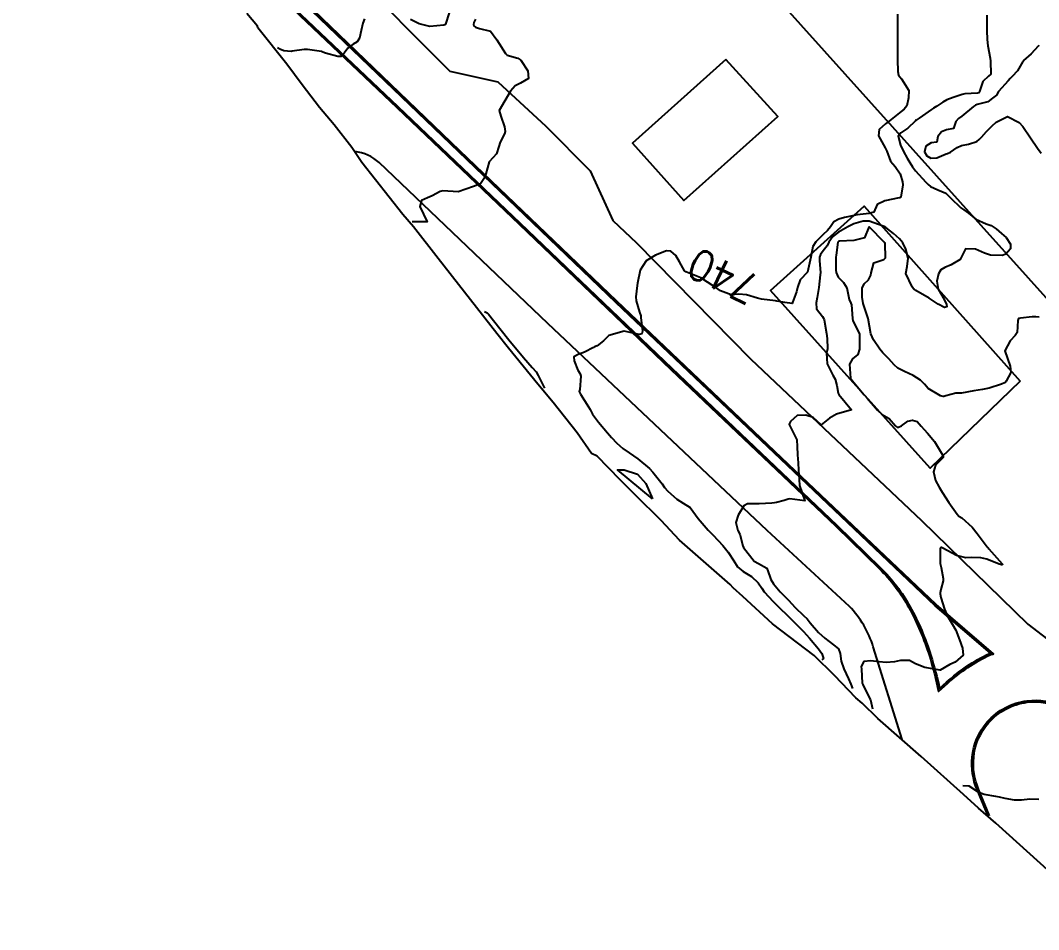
# Model space of a CAD drawing. Header units: metres. Extents: x 307586 to 320046, y 7427249 to 7434250.
# Drawn here: x 314323 to 314456.7, y 7431970.9 to 7432090.3 of the extents above; entities that cross this region are included whole.
import ezdxf
from ezdxf.enums import TextEntityAlignment as Align

# ---------------------------------------------------------------- set-up
doc = ezdxf.new("R2010")
doc.units = ezdxf.units.M
doc.header["$MEASUREMENT"] = 0
for name, color, linetype in [('Area', 45, 'Continuous'), ('Area Verde e Lazer', 45, 'Continuous'), ('Cotas', 45, 'Continuous'), ('Curvas de Nivel 1m', 11, 'Continuous'), ('Curvas de Nivel 5m', 15, 'Continuous'), ('Edificações', 30, 'Continuous'), ('Vias Primárias', 230, 'Continuous')]:
    doc.layers.add(name, color=color, linetype=linetype)
doc.styles.add('Style-STANDARD', font='STANDARD.shx')

msp = doc.modelspace()

# ---------------------------------------------------------------- linework, layer by layer
at = {"layer": 'Area'}
msp.add_polyline3d([(314458.34, 7431978.38, 736.34), (314451.1, 7431984.93, 737.06), (314448.86, 7431986.9, 737.17), (314446.88, 7431988.68, 737.22), (314441.33, 7431993.66, 737.52), (314435.63, 7431998.65, 747.86), (314433.55, 7432000.67, 737.84), (314432.74, 7432001.38, 747.3), (314429.93, 7432004.3, 738), (314427.27, 7432006.9, 738.25), (314421.82, 7432011.05, 739.69), (314417.9, 7432014.67, 739.84), (314416.63, 7432015.79, 741.35), (314416.23, 7432016.24, 739.17), (314409.61, 7432022.06, 740.5), (314407.19, 7432024.64, 741.86), (314403.82, 7432027.96, 741.56), (314401.79, 7432029.96, 739.61), (314398.76, 7432033.07, 739.78), (314398.03, 7432033.44, 739.79), (314396.14, 7432036.13, 739.86), (314393.01, 7432040.1, 739.99), (314390.98, 7432042.52, 740.14), (314387.15, 7432047.24, 740.37), (314385.6, 7432049.19, 740.4), (314377.89, 7432059.02, 740.75), (314374.68, 7432063.19, 740.95), (314373.26, 7432064.79, 741.01), (314367.9, 7432071.63, 741.42), (314366.57, 7432073.59, 741.42), (314364.27, 7432076.56, 741.54), (314362.34, 7432078.85, 741.67), (314360.03, 7432081.82, 741.88), (314358.03, 7432084.51, 742.02), (314354.24, 7432089.28, 742.28), (314354.18, 7432089.49, 742.33), (314352.8, 7432091.16, 742.43)], dxfattribs=at)
at = {"layer": 'Area Verde e Lazer'}
for points, elevation in [([(314337.1, 7432112.63), (314353.09, 7432097.53), (314372.6, 7432078.97), (314388.66, 7432063.65), (314408.57, 7432044.62), (314430.26, 7432024.02), (314435.97, 7432018.44, -0.073566), (314439.86, 7432013.32, -0.050413), (314442.59, 7432006.92, -0.021561), (314443.74, 7432002.57), (314444.65, 7432003.4, -0.0743), (314450.27, 7432007.17, -0.021387), (314450.41, 7432007.23), (314443.15, 7432013.45), (314424.64, 7432031.01), (314401.22, 7432053.26), (314380.6, 7432073), (314360.25, 7432092.54), (314340.3, 7432111.52), (314334.45, 7432116.79)], 743.44), ([(314337.1, 7432112.63), (314353.09, 7432097.53), (314372.6, 7432078.97), (314388.66, 7432063.65), (314408.57, 7432044.62), (314430.26, 7432024.02), (314435.97, 7432018.44, -0.073566), (314439.86, 7432013.32, -0.050413), (314442.59, 7432006.92, -0.021561), (314443.74, 7432002.57), (314444.65, 7432003.4, -0.0743), (314450.27, 7432007.17, -0.021387), (314450.41, 7432007.23), (314443.15, 7432013.45), (314424.64, 7432031.01), (314401.22, 7432053.26), (314380.6, 7432073), (314360.25, 7432092.54), (314340.3, 7432111.52), (314334.45, 7432116.79)], 743.44), ([(314450.29, 7431985.89), (314448.84, 7431989.39, -0.121748), (314448.21, 7431993.54, -0.158504), (314450.15, 7431998.07, -0.183166), (314455.25, 7432000.77, -0.152263), (314459.83, 7431999.95), (314470.2, 7431993.97), (314475.75, 7431990.81, -0.186311), (314479.07, 7431986.73, -0.180719), (314478.69, 7431977.66, -0.135505), (314474.63, 7431972.52, -0.208885), (314469.05, 7431971.27, -0.008384), (314465.97, 7431971.92, -0.008384)], 737.11), ([(314450.29, 7431985.89), (314448.84, 7431989.39, -0.121748), (314448.21, 7431993.54, -0.158504), (314450.15, 7431998.07, -0.183166), (314455.25, 7432000.77, -0.152263), (314459.83, 7431999.95), (314470.2, 7431993.97), (314475.75, 7431990.81, -0.186311), (314479.07, 7431986.73, -0.180719), (314478.69, 7431977.66, -0.135505), (314474.63, 7431972.52, -0.208885), (314469.05, 7431971.27, -0.008384), (314465.97, 7431971.92, -0.008384)], 737.11)]:
    msp.add_lwpolyline(points, format="xyb", dxfattribs=dict(at, elevation=elevation))
at = {"layer": 'Curvas de Nivel 1m', "flags": 128}
for points, elevation in [([(314379.36, 7432091.24), (314378.88, 7432089.79), (314378.86, 7432089.72), (314378.79, 7432089.67), (314378.65, 7432089.65), (314376.79, 7432089.47), (314375.39, 7432089.83), (314374.8, 7432090.13), (314374.27, 7432090.37)], 742), ([(314449.93, 7432090.94), (314449.95, 7432089.8), (314449.96, 7432088.94), (314449.98, 7432087.74), (314450.07, 7432086.94), (314450.39, 7432085.3), (314450.43, 7432084.93), (314450.45, 7432083.21), (314450.17, 7432082.94), (314449.43, 7432082.23), (314448.99, 7432080.95), (314448.89, 7432080.75), (314448.7, 7432080.7), (314447.04, 7432080.63), (314446.7, 7432080.56), (314445.52, 7432080.16), (314444.69, 7432079.83), (314444.16, 7432079.52), (314443.37, 7432079.01), (314442.95, 7432078.74), (314442.67, 7432078.55), (314441.07, 7432077.45), (314440.65, 7432077.15), (314440.59, 7432077.11), (314440.53, 7432077.05), (314439.57, 7432076.14), (314438.64, 7432075.49), (314438.31, 7432075.07), (314438.62, 7432073.91), (314439, 7432073.07), (314439.49, 7432072.17), (314440.19, 7432071.05), (314440.58, 7432070.52), (314441.93, 7432069.03), (314442.23, 7432068.71), (314442.55, 7432068.46), (314443.52, 7432068.04), (314444.54, 7432067.57), (314445.19, 7432066.99), (314446.52, 7432065.67), (314446.93, 7432065.39), (314447.51, 7432064.96), (314448.5, 7432064.16), (314449.86, 7432063.57), (314450.49, 7432063.36), (314451.18, 7432062.92), (314451.87, 7432062.3), (314452.47, 7432061.75), (314453.05, 7432060.89), (314453.05, 7432060.3), (314452.44, 7432059.6), (314451.93, 7432059.42), (314450.44, 7432059.47), (314449.65, 7432059.73), (314448.45, 7432060.23), (314447.14, 7432060.28), (314446.49, 7432058.98), (314446.43, 7432058.87), (314445.25, 7432058.17), (314444.42, 7432057.82), (314443.91, 7432057.51), (314443.6, 7432057.01), (314443.39, 7432056.02), (314443.57, 7432055.01), (314444.37, 7432053.55), (314444.65, 7432053), (314444.69, 7432052.66), (314444.36, 7432052.58), (314443.54, 7432053.01), (314442.37, 7432053.79), (314440.61, 7432054.83), (314440.39, 7432054.98), (314440.33, 7432055.05), (314440.14, 7432055.31), (314439.29, 7432057.06), (314439.5, 7432057.98), (314439.59, 7432059.06), (314439.29, 7432060.22), (314438.93, 7432061.07), (314438.47, 7432061.6), (314437.7, 7432062.31), (314436.68, 7432063.1), (314436.48, 7432063.2), (314436.33, 7432063.26), (314434.49, 7432063.9), (314433.71, 7432063.91), (314432.49, 7432063.55), (314432.2, 7432063.44), (314431.68, 7432063.15), (314430.48, 7432062.45), (314429.74, 7432061.91), (314429.21, 7432061.18), (314428.96, 7432060.68), (314428.45, 7432060.03), (314428.09, 7432059.54), (314427.99, 7432059.2), (314427.96, 7432058.73), (314428.08, 7432057.2), (314428.07, 7432056.86), (314427.89, 7432055.2), (314427.67, 7432053.9), (314427.52, 7432053.2), (314427.56, 7432052.41), (314428.35, 7432051.41), (314428.5, 7432051.19), (314428.57, 7432050.96), (314428.88, 7432049.18), (314428.99, 7432048.5), (314429.02, 7432047.18), (314428.9, 7432046.57), (314428.99, 7432045.18), (314429.73, 7432043.69), (314430.03, 7432043.17), (314430.23, 7432042.33), (314430.42, 7432041.36), (314430.5, 7432041.17), (314432.19, 7432039.14), (314430.19, 7432038.58), (314429.28, 7432038.08), (314428.17, 7432037.19), (314427.13, 7432038.15), (314426.19, 7432038.44), (314425.03, 7432038.39), (314424.18, 7432037.63), (314424.03, 7432037.38), (314424, 7432037.24), (314424.17, 7432036.86), (314424.98, 7432035.23), (314425.04, 7432034.33), (314425.07, 7432033.23), (314425.15, 7432032.19), (314425.23, 7432031.23), (314425.28, 7432030.03), (314425.36, 7432029.23), (314426.05, 7432027.22), (314424.06, 7432027.46), (314423.86, 7432027.43), (314423.35, 7432027.25), (314422.32, 7432026.99), (314422.05, 7432026.95), (314421.69, 7432026.91), (314420.05, 7432026.82), (314418.53, 7432026.82), (314418.05, 7432026.56), (314417.29, 7432025.32), (314416.99, 7432024.35), (314417.24, 7432023.32), (314417.5, 7432022.82), (314417.9, 7432021.31), (314417.98, 7432021.08), (314419.41, 7432019.3), (314419.95, 7432019), (314421.05, 7432018.37), (314421.46, 7432017.27), (314421.57, 7432016.9), (314421.92, 7432016.32), (314422.82, 7432015.25), (314423.9, 7432014.18), (314424.79, 7432013.23), (314425.87, 7432012.17), (314426.37, 7432011.71), (314426.74, 7432011.21), (314427.84, 7432009.94), (314428.67, 7432009.18), (314429.82, 7432008.33), (314430.47, 7432007.81), (314430.67, 7432007.16), (314430.81, 7432006.16), (314431.16, 7432005.15), (314431.77, 7432003.86), (314432.09, 7432003.14), (314432.31, 7432002.58)], 739), ([(314368.23, 7432090.49), (314368, 7432089.92), (314367.78, 7432088.93), (314367.58, 7432087.93), (314367.25, 7432087.45), (314366.76, 7432087.15), (314366.06, 7432086.64), (314365.56, 7432085.95), (314365.15, 7432085.54), (314364.74, 7432085.52), (314363.12, 7432085.98), (314362.74, 7432086.1), (314362.57, 7432086.16), (314360.75, 7432086.46), (314360.3, 7432086.46), (314358.75, 7432086.21), (314358.59, 7432086.19), (314357.64, 7432086.27), (314357.13, 7432086.49), (314356.8, 7432086.66)], 742), ([(314382.8, 7432090.43), (314382.57, 7432089.97), (314382.54, 7432089.74), (314382.6, 7432089.55), (314382.79, 7432089.37), (314383.33, 7432089.19), (314384.78, 7432088.85), (314385.62, 7432087.71), (314386.75, 7432085.9), (314386.98, 7432085.7), (314388.36, 7432085.29), (314388.74, 7432085.04), (314389.69, 7432083.66), (314389.75, 7432082.62), (314388.71, 7432082.01), (314388, 7432081.68), (314387.41, 7432080.97), (314386.67, 7432079.7), (314385.91, 7432078.46), (314386.14, 7432077.71), (314386.63, 7432076.28), (314386.71, 7432075.7), (314386.62, 7432075.39), (314386.05, 7432074.27), (314385.89, 7432073.71), (314385.55, 7432072.76), (314384.58, 7432071.72), (314384.17, 7432070.11), (314384.06, 7432069.72), (314383.46, 7432068.81), (314382.54, 7432068.47), (314380.53, 7432067.77), (314378.53, 7432067.88), (314378.15, 7432067.8), (314377.1, 7432067.24), (314376.52, 7432066.97), (314375.73, 7432066.61), (314375.51, 7432065.83), (314376.48, 7432063.82), (314374.48, 7432063.84)], 741), ([(314456.77, 7432087.02), (314456.73, 7432086.91), (314456.7, 7432086.86), (314455.77, 7432085.86), (314454.75, 7432084.98), (314454.71, 7432084.93), (314454.68, 7432084.88), (314453.97, 7432083.65), (314453.26, 7432082.89), (314453, 7432082.62), (314452.72, 7432082.34), (314451.47, 7432080.92), (314451.19, 7432080.43), (314450.69, 7432080.04), (314450.05, 7432079.57), (314448.68, 7432079.21), (314448.46, 7432079.16), (314448.17, 7432078.96), (314446.66, 7432077.68), (314446.24, 7432077.4), (314445.88, 7432076.99), (314445.56, 7432076.07), (314444.64, 7432075.88), (314444, 7432075.65), (314443.52, 7432075.01), (314443.36, 7432074.27), (314442.62, 7432074.19), (314441.91, 7432073.74), (314441.74, 7432073.03), (314442.07, 7432072.5), (314442.59, 7432072.19), (314443.37, 7432072.23), (314444.6, 7432072.74), (314444.79, 7432072.81), (314445.19, 7432072.99), (314446.03, 7432073.57), (314446.62, 7432073.86), (314447.54, 7432074.04), (314448.62, 7432074.35), (314448.95, 7432074.63), (314449.22, 7432074.94), (314449.89, 7432075.69), (314450.65, 7432076.44), (314451.16, 7432076.92), (314452.66, 7432077.65), (314454.18, 7432076.88), (314454.65, 7432076.32), (314455.65, 7432074.87), (314456.61, 7432073.51), (314457.06, 7432072.85)], 738), ([(314456.79, 7432051.3), (314456.35, 7432051.35), (314455.87, 7432051.34), (314454.35, 7432051.19), (314454.11, 7432051.12), (314454, 7432050.88), (314453.91, 7432049.29), (314453.67, 7432048.89), (314452.99, 7432048.21), (314452.29, 7432046.9), (314452.99, 7432044.89), (314453.09, 7432044.07), (314452.48, 7432042.9), (314452.37, 7432042.78), (314452.24, 7432042.68), (314451.85, 7432042.52), (314450.23, 7432042.02), (314449.36, 7432041.81), (314448.23, 7432041.63), (314446.61, 7432041.36), (314446.23, 7432041.34), (314445.87, 7432041.34), (314444.57, 7432041), (314444.3, 7432040.92), (314444.22, 7432040.92), (314443.87, 7432041), (314442.23, 7432041.97), (314441.74, 7432042.53), (314441.22, 7432043.04), (314440.25, 7432043.65), (314439.13, 7432044.19), (314438.27, 7432044.63), (314437.77, 7432045.08), (314437.06, 7432045.86), (314436.29, 7432046.62), (314435.87, 7432047.1), (314435.06, 7432048.36), (314434.73, 7432049.12), (314434.34, 7432051.12), (314433.7, 7432053.13), (314433.57, 7432053.94), (314433.56, 7432055.13), (314433.84, 7432055.68), (314434.4, 7432056.23), (314434.72, 7432056.81), (314434.75, 7432057.12), (314435.11, 7432058.43), (314436.43, 7432058.9), (314436.63, 7432059.1), (314436.58, 7432060.98), (314436.53, 7432061.1), (314436.5, 7432061.13), (314436.46, 7432061.17), (314434.53, 7432063.12), (314434.48, 7432063.14), (314434.46, 7432063.14), (314434.43, 7432063.12), (314433.86, 7432061.73), (314432.47, 7432061.37), (314430.6, 7432061.31), (314430.46, 7432061.25), (314430.42, 7432061.22), (314430.39, 7432061.17), (314430.16, 7432059.45), (314430.13, 7432059.17), (314430.12, 7432057.47), (314430.17, 7432057.17), (314430.41, 7432056.55), (314431.12, 7432055.88), (314431.56, 7432055.15), (314431.88, 7432053.64), (314432.09, 7432053.14), (314432.15, 7432052.93), (314432.28, 7432051.14), (314432.34, 7432050.84), (314433.21, 7432049.13), (314433.22, 7432048.22), (314433.23, 7432047.13), (314433.02, 7432046.4), (314432.28, 7432045.85), (314431.9, 7432045.15), (314432.06, 7432043.33), (314432.15, 7432043.14), (314432.18, 7432043.08), (314432.24, 7432043), (314433.82, 7432041.12), (314434.22, 7432040.68), (314435.58, 7432039.11), (314436.19, 7432038.54), (314437.11, 7432038.01), (314437.93, 7432037.07), (314438.05, 7432036.95), (314438.17, 7432036.9), (314438.36, 7432036.88), (314438.74, 7432037.06), (314439.58, 7432037.65), (314440.18, 7432037.82), (314440.78, 7432037.64), (314441.3, 7432037.03), (314441.7, 7432036.56), (314442.16, 7432036.1), (314443.06, 7432035.01), (314444.13, 7432033.25), (314444.22, 7432033), (314444.21, 7432032.92), (314444.12, 7432032.83), (314443.22, 7432031.9), (314442.92, 7432031.01), (314443.2, 7432029.9), (314443.66, 7432029), (314444.07, 7432028.35), (314444.96, 7432026.99), (314446.04, 7432025.45), (314446.28, 7432025.22), (314446.65, 7432024.97), (314448.02, 7432023.77), (314448.65, 7432022.94), (314449.99, 7432021.17), (314450.1, 7432021.04), (314450.21, 7432020.93), (314451.95, 7432018.94), (314451.98, 7432018.9), (314452, 7432018.85), (314451.95, 7432018.82), (314451.87, 7432018.82), (314451.55, 7432018.91), (314449.96, 7432019.55), (314449.16, 7432019.74), (314447.97, 7432019.77), (314447.19, 7432019.73), (314445.97, 7432020.03), (314444.15, 7432021), (314443.98, 7432021.08), (314443.89, 7432021.09), (314443.83, 7432021), (314443.8, 7432019.15), (314443.82, 7432019), (314443.95, 7432018.46), (314444.21, 7432017), (314444.21, 7432016.72), (314443.92, 7432015.56), (314443.79, 7432015.12), (314443.79, 7432015), (314443.91, 7432014.54), (314444.36, 7432013), (314444.78, 7432012.08), (314445.44, 7432010.98), (314445.85, 7432010.25), (314446.33, 7432008.97), (314446.74, 7432007.89), (314446.85, 7432006.96), (314445.8, 7432006.06), (314445.07, 7432005.72), (314443.79, 7432005), (314441.8, 7432005.33), (314440.58, 7432005.82), (314439.8, 7432006.24), (314438.6, 7432006.27), (314437.8, 7432006.09), (314436.7, 7432005.99), (314435.8, 7432006.1), (314434.69, 7432006.23), (314433.8, 7432006.11), (314433.44, 7432005.48), (314433.47, 7432005.12), (314433.59, 7432003.3), (314433.64, 7432003.12), (314433.76, 7432002.87), (314434.65, 7432001.11), (314434.92, 7431999.91)], 738), ([(314384, 7432052.07), (314384.34, 7432051.88), (314384.51, 7432051.72), (314385.17, 7432050.87), (314387.18, 7432048.36), (314389.09, 7432046.02), (314390.25, 7432044.73), (314390.76, 7432044.15), (314391.05, 7432043.64), (314391.86, 7432041.98)], 741), ([(314456.78, 7431988.03), (314455.58, 7431988.05), (314454.5, 7431987.95), (314453.58, 7431987.93), (314452.35, 7431988.13), (314451.59, 7431988.32), (314451.1, 7431988.42), (314449.59, 7431988.67), (314448.9, 7431988.94), (314447.6, 7431989.75), (314446.77, 7431989.8)], 737)]:
    msp.add_lwpolyline(points, dxfattribs=dict(at, elevation=elevation))
at = {"layer": 'Curvas de Nivel 1m', "elevation": 741, "flags": 128}
msp.add_lwpolyline([(314406.05, 7432027.46), (314401.43, 7432031.29), (314402.34, 7432031.26), (314404.09, 7432030.71), (314405.16, 7432029.47), (314406.05, 7432027.46)], close=True, dxfattribs=at)
at = {"layer": 'Curvas de Nivel 5m', "elevation": 740, "flags": 128}
msp.add_lwpolyline([(314438.2, 7432091.08), (314438.19, 7432089.69), (314438.2, 7432089.08), (314438.2, 7432088.49), (314438.19, 7432087.08), (314438.19, 7432086.5), (314438.23, 7432085.08), (314438.25, 7432083.55), (314438.34, 7432083.08), (314438.5, 7432082.85), (314438.72, 7432082.61), (314439.69, 7432081.06), (314439.66, 7432080.09), (314439.45, 7432079.06), (314439.1, 7432078.63), (314438.67, 7432078.3), (314437.18, 7432077.09), (314436.65, 7432076.71), (314435.79, 7432075.96), (314435.7, 7432075.11), (314436.61, 7432073.52), (314436.82, 7432073.1), (314437.3, 7432071.8), (314437.92, 7432071.08), (314438.57, 7432070.12), (314438.85, 7432069.07), (314438.92, 7432068.69), (314438.63, 7432067.07), (314438.59, 7432067.01), (314438.53, 7432066.98), (314438.42, 7432066.96), (314436.53, 7432066.59), (314435.52, 7432066.11), (314435.1, 7432065.11), (314434.67, 7432064.96), (314434.51, 7432064.94), (314432.9, 7432064.75), (314432.51, 7432064.68), (314431.26, 7432064.4), (314430.5, 7432064.16), (314429.84, 7432063.83), (314429.42, 7432063.18), (314429, 7432062.67), (314428.47, 7432062.17), (314427.47, 7432061.2), (314427.1, 7432060.57), (314426.81, 7432059.21), (314426.41, 7432057.22), (314425.44, 7432056.2), (314425.1, 7432055.23), (314424.95, 7432054.66), (314424.43, 7432053.24), (314424.41, 7432053.19), (314424.36, 7432053.13), (314423.43, 7432053.25), (314422.37, 7432053.42), (314422.19, 7432053.44), (314420.37, 7432053.7), (314419.83, 7432053.83), (314418.38, 7432054.24), (314417.38, 7432054.32), (314416.38, 7432054.26), (314414.95, 7432054.78), (314414.38, 7432055.19), (314414.15, 7432055.36), (314412.4, 7432056.49), (314410.62, 7432057.2), (314410.41, 7432057.28), (314410.24, 7432057.41), (314409.59, 7432058.58), (314409.09, 7432059.42), (314408.44, 7432059.97), (314407.87, 7432060.01), (314406.43, 7432059.46), (314405.21, 7432058.69), (314404.41, 7432057.48), (314404.09, 7432055.78), (314404.03, 7432055.48), (314403.86, 7432054), (314403.91, 7432053.48), (314404.35, 7432051.98), (314404.49, 7432051.48), (314404.53, 7432051.29), (314404.73, 7432049.48), (314404.65, 7432049.14), (314404.31, 7432049.03), (314402.31, 7432049.5), (314400.31, 7432048.93), (314399.62, 7432048.22), (314398.78, 7432047.55), (314398.43, 7432047.41), (314398.29, 7432047.35), (314397.12, 7432046.73), (314396.28, 7432046.4), (314395.72, 7432046.13), (314395.75, 7432045.59), (314396.25, 7432044.38), (314396.54, 7432043.87), (314396.64, 7432043.57), (314396.49, 7432041.84), (314396.42, 7432041.58), (314396.58, 7432041.21), (314397.64, 7432039.56), (314397.84, 7432039.21), (314398.18, 7432038.58), (314398.97, 7432037.54), (314400.15, 7432036.12), (314400.64, 7432035.52), (314401.38, 7432034.76), (314402.13, 7432034.09), (314402.98, 7432033.49), (314404.12, 7432032.74), (314405.64, 7432031.46), (314406.1, 7432030.98), (314407.3, 7432029.44), (314407.61, 7432028.98), (314408.06, 7432028.49), (314409.25, 7432027.42), (314410.05, 7432026.89), (314410.97, 7432026.32), (314411.68, 7432025.39), (314412.03, 7432024.89), (314413.37, 7432023.37), (314414, 7432022.72), (314415.28, 7432021.35), (314415.97, 7432020.48), (314416.7, 7432019.33), (314417.2, 7432018.57), (314417.94, 7432017.94), (314419.03, 7432017.3), (314419.92, 7432016.47), (314420.38, 7432015.74), (314420.69, 7432015.28), (314421.89, 7432013.98), (314422.65, 7432013.25), (314423.87, 7432012.06), (314424.67, 7432011.23), (314425.85, 7432010.06), (314426.64, 7432009.21), (314427.82, 7432007.79), (314428.27, 7432007.19), (314428.49, 7432006.5), (314428.26, 7432006.35)], dxfattribs=at)
at = {"layer": 'Edificações'}
msp.add_lwpolyline([(314478.62, 7432155.01), (314416.55, 7432099.72), (314461.2, 7432049.99), (314521.58, 7432103.41), (314518.82, 7432106.2), (314541.54, 7432126.01, 0.342689), (314543.07, 7432133.83), (314524.7, 7432153.74), (314524.02, 7432153.56), (314522.32, 7432155.43), (314517.56, 7432151.36), (314519.26, 7432149.32), (314499.34, 7432132.12)], format="xyb", close=True, dxfattribs=at)
for points in [[(314415.65, 7432085.11), (314403.42, 7432074.16), (314410.17, 7432066.62), (314422.5, 7432077.67)], [(314454.32, 7432042.93), (314442.51, 7432031.51), (314421.53, 7432054.81), (314433.85, 7432065.89)]]:
    msp.add_lwpolyline(points, close=True, dxfattribs=at)
at = {"layer": 'Vias Primárias', "elevation": 744.47}
msp.add_lwpolyline([(314323.05, 7432135.17), (314345.1, 7432116.75), (314366.28, 7432096.87), (314379.45, 7432083.59), (314385.75, 7432082.2), (314392.04, 7432076.37), (314397.87, 7432070.54), (314400.85, 7432064.02), (314403.94, 7432061.05), (314418.94, 7432045.81), (314441.38, 7432024.63), (314455.34, 7432011.02), (314464.74, 7432003.8), (314472.86, 7431998.88), (314490.82, 7431990.95), (314511.4, 7431984.75), (314521.51, 7431982.26), (314544.9, 7431978.37)], dxfattribs=at)
msp.add_lwpolyline([(314323.05, 7432135.17), (314345.1, 7432116.75), (314366.28, 7432096.87), (314379.45, 7432083.59), (314385.75, 7432082.2), (314392.04, 7432076.37), (314397.87, 7432070.54), (314400.85, 7432064.02), (314403.94, 7432061.05), (314418.94, 7432045.81), (314441.38, 7432024.63), (314455.34, 7432011.02), (314464.74, 7432003.8), (314472.86, 7431998.88), (314490.82, 7431990.95), (314511.4, 7431984.75), (314521.51, 7431982.26), (314544.9, 7431978.37)], dxfattribs=at)
at = {"layer": 'Vias Primárias'}
for points, elevation in [([(314337.19, 7432112.24), (314352.95, 7432097.38), (314372.46, 7432078.82), (314388.52, 7432063.51), (314408.44, 7432044.47), (314430.12, 7432023.87), (314435.83, 7432018.3, -0.073566), (314439.69, 7432013.22, -0.050413), (314442.39, 7432006.86, -0.023231), (314443.61, 7432002.19), (314444.78, 7432003.26, -0.0743), (314450.36, 7432006.99, -0.082207), (314450.83, 7432007.13), (314443.28, 7432013.59), (314424.77, 7432031.15), (314401.36, 7432053.41), (314380.74, 7432073.15), (314360.38, 7432092.68), (314340.44, 7432111.67), (314334.08, 7432117.43)], 743.44), ([(314337.19, 7432112.24), (314352.95, 7432097.38), (314372.46, 7432078.82), (314388.52, 7432063.51), (314408.44, 7432044.47), (314430.12, 7432023.87), (314435.83, 7432018.3, -0.073566), (314439.69, 7432013.22, -0.050413), (314442.39, 7432006.86, -0.023231), (314443.61, 7432002.19), (314444.78, 7432003.26, -0.0743), (314450.36, 7432006.99, -0.082207), (314450.83, 7432007.13), (314443.28, 7432013.59), (314424.77, 7432031.15), (314401.36, 7432053.41), (314380.74, 7432073.15), (314360.38, 7432092.68), (314340.44, 7432111.67), (314334.08, 7432117.43)], 743.44), ([(314438.81, 7431995.87), (314435.03, 7432008.05, 0.117301), (314431.9, 7432013.35), (314421.12, 7432023.33), (314392.28, 7432050.5), (314370.14, 7432071.6, 0.171001), (314366.95, 7432073.04, 0.084639)], 742.1), ([(314438.81, 7431995.87), (314435.03, 7432008.05, 0.117301), (314431.9, 7432013.35), (314421.12, 7432023.33), (314392.28, 7432050.5), (314370.14, 7432071.6, 0.171001), (314366.95, 7432073.04, 0.084639)], 742.1), ([(314450.1, 7431985.81), (314448.65, 7431989.31, -0.121748), (314448.01, 7431993.56, -0.158504), (314450, 7431998.2, -0.183166), (314455.22, 7432000.97, -0.152407), (314459.93, 7432000.13), (314470.3, 7431994.14), (314475.84, 7431990.98, -0.186311), (314479.26, 7431986.8, -0.180719), (314478.87, 7431977.58, -0.135505), (314474.75, 7431972.36, -0.208885), (314469.02, 7431971.07, -0.008384), (314465.93, 7431971.72, -0.317805)], 737.11), ([(314450.1, 7431985.81), (314448.65, 7431989.31, -0.121748), (314448.01, 7431993.56, -0.158504), (314450, 7431998.2, -0.183166), (314455.22, 7432000.97, -0.152407), (314459.93, 7432000.13), (314470.3, 7431994.14), (314475.84, 7431990.98, -0.186311), (314479.26, 7431986.8, -0.180719), (314478.87, 7431977.58, -0.135505), (314474.75, 7431972.36, -0.208885), (314469.02, 7431971.07, -0.008384), (314465.93, 7431971.72, -0.317805)], 737.11)]:
    msp.add_lwpolyline(points, format="xyb", dxfattribs=dict(at, elevation=elevation))

# ---------------------------------------------------------------- texts
at = {"layer": 'Cotas', "style": 'Style-STANDARD'}
msp.add_text('740', height=4, rotation=154.5729, dxfattribs=at).set_placement((314415.31, 7432056.7, 740), align=Align.MIDDLE_CENTER)

doc.saveas('drawing.dxf')
